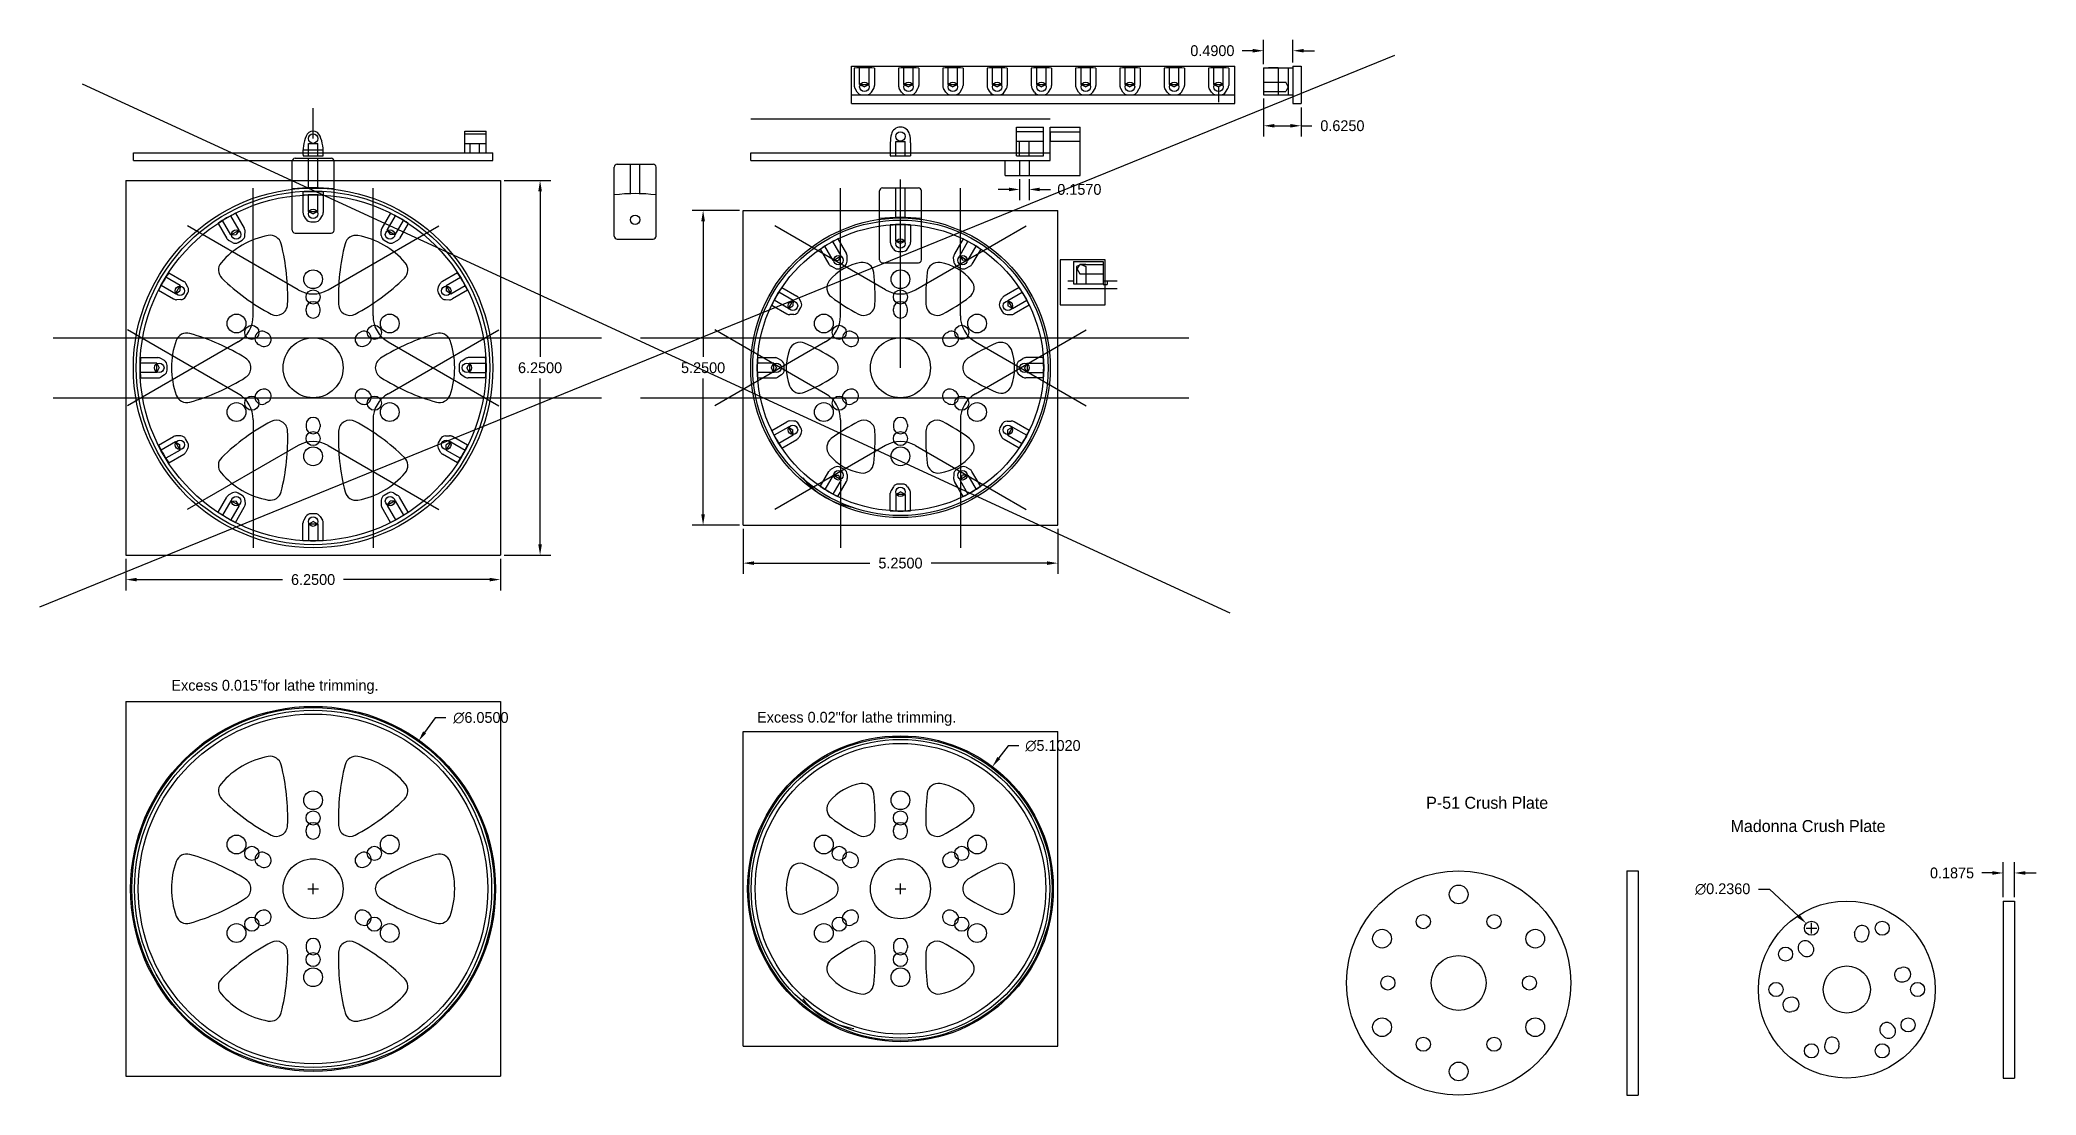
# Model space of a CAD drawing. Extents: x -1.9 to 31.4, y -10 to 7.6.
import ezdxf

# ---------------------------------------------------------------- set-up
doc = ezdxf.new("R2010")
doc.units = 0
doc.layers.get('0').update_dxf_attribs({"linetype": 'CONTINUOUS'})
doc.layers.get('DEFPOINTS').update_dxf_attribs({"linetype": 'CONTINUOUS'})
doc.layers.add('LAYER_1', color=160, linetype='CONTINUOUS')
doc.dimstyles.get("Standard").update_dxf_attribs({"dimtxt": 0.18, "dimasz": 0.18, "dimexe": 0.18, "dimexo": 0.0625, "dimgap": 0.09, "dimtad": 0, "dimtih": 1, "dimtoh": 1, "dimdec": 4, "dimzin": 0, "dimtxsty": 'STANDARD', "dimcen": 0.09, "dimazin": 3, "dimtfac": 1, "dimtdec": 4, "dimtofl": 0, "dimtmove": 0, "dimatfit": 3, "dimtolj": 1, "dimtzin": 0})

# ---------------------------------------------------------------- blocks, each defined once
blk = doc.blocks.new('A$C1B3843B4')
at = {"color": 200, "linetype": 'CONTINUOUS'}
for p, q in [((2.09919, 3.232717), (2.09919, 5.365108)), ((4.09919, 3.232717), (4.09919, 5.365108)), ((1.84919, 2.799705), (0, 1.732074)), ((4.34919, 2.799705), (6.198421, 1.732051)), ((2.84919, 1.067654), (1, 0.000024)), ((3.34919, 1.067654), (5.198421, 0))]:
    blk.add_line(p, q, dxfattribs=at)
for centre, start, end in [((1.59919, 3.232717), 300, 0), ((4.59919, 3.232717), 180, 240), ((3.09919, 0.634641), 60, 120)]:
    blk.add_arc(centre, 0.5, start, end, dxfattribs=at)
at = {"layer": 'LAYER_1', "color": 7}
blk.add_circle((3.09919, 2.366692), 0.500056, dxfattribs=at)
blk = doc.blocks.new('*D8')
at = {"color": 0, "linetype": 'BYBLOCK'}
for p, q in [((12.978205, 12.320462), (13.758701, 12.320462)), ((13.578701, 12.140462), (13.578701, 9.375462)), ((13.578701, 6.250462), (13.578701, 9.015462)), ((12.978205, 6.070462), (13.758701, 6.070462))]:
    blk.add_line(p, q, dxfattribs=at)
for points in [[(13.548701, 12.140462), (13.608701, 12.140462), (13.578701, 12.320462)], [(13.548701, 6.250462), (13.608701, 6.250462), (13.578701, 6.070462)]]:
    blk.add_solid(points, dxfattribs=at)
at = {"layer": 'DEFPOINTS', "color": 0, "linetype": 'BYBLOCK'}
for p in [(12.915705, 12.320462), (12.915705, 6.070462), (13.578701, 6.070462)]:
    blk.add_point(p, dxfattribs=at)
at = {"color": 0, "linetype": 'BYBLOCK', "insert": (13.578701, 9.195462), "char_height": 0.18, "attachment_point": 5}
blk.add_mtext('\\A1;6.2500', dxfattribs=at)
blk = doc.blocks.new('*D9')
at = {"color": 0, "linetype": 'BYBLOCK'}
for p, q in [((6.665705, 6.007962), (6.665705, 5.481975)), ((12.915705, 6.007962), (12.915705, 5.481975)), ((6.845705, 5.661975), (9.280705, 5.661975)), ((12.735705, 5.661975), (10.300705, 5.661975))]:
    blk.add_line(p, q, dxfattribs=at)
for points in [[(6.845705, 5.691975), (6.845705, 5.631975), (6.665705, 5.661975)], [(12.735705, 5.691975), (12.735705, 5.631975), (12.915705, 5.661975)]]:
    blk.add_solid(points, dxfattribs=at)
at = {"layer": 'DEFPOINTS', "color": 0, "linetype": 'BYBLOCK'}
for p in [(6.665705, 6.070462), (12.915705, 6.070462), (6.665705, 5.661975)]:
    blk.add_point(p, dxfattribs=at)
at = {"color": 0, "linetype": 'BYBLOCK', "insert": (9.790705, 5.661975), "char_height": 0.18, "attachment_point": 5}
blk.add_mtext('\\A1;6.2500', dxfattribs=at)
blk = doc.blocks.new('*D10')
at = {"color": 0, "linetype": 'BYBLOCK'}
for p, q in [((16.906143, 11.820462), (16.119677, 11.820462)), ((16.299677, 11.640462), (16.299677, 9.375462)), ((16.299677, 6.750462), (16.299677, 9.015462)), ((16.906143, 6.570462), (16.119677, 6.570462))]:
    blk.add_line(p, q, dxfattribs=at)
for points in [[(16.269677, 11.640462), (16.329677, 11.640462), (16.299677, 11.820462)], [(16.269677, 6.750462), (16.329677, 6.750462), (16.299677, 6.570462)]]:
    blk.add_solid(points, dxfattribs=at)
at = {"layer": 'DEFPOINTS', "color": 0, "linetype": 'BYBLOCK'}
for p in [(16.968643, 11.820462), (16.299677, 6.570462), (16.968643, 6.570462)]:
    blk.add_point(p, dxfattribs=at)
at = {"color": 0, "linetype": 'BYBLOCK', "insert": (16.299677, 9.195462), "char_height": 0.18, "attachment_point": 5}
blk.add_mtext('\\A1;5.2500', dxfattribs=at)
blk = doc.blocks.new('*D11')
at = {"color": 0, "linetype": 'BYBLOCK'}
for p, q in [((16.968643, 6.507962), (16.968643, 5.756718)), ((22.218643, 6.507962), (22.218643, 5.756718)), ((17.148643, 5.936718), (19.083643, 5.936718)), ((22.038643, 5.936718), (20.103643, 5.936718))]:
    blk.add_line(p, q, dxfattribs=at)
for points in [[(17.148643, 5.966718), (17.148643, 5.906718), (16.968643, 5.936718)], [(22.038643, 5.966718), (22.038643, 5.906718), (22.218643, 5.936718)]]:
    blk.add_solid(points, dxfattribs=at)
at = {"layer": 'DEFPOINTS', "color": 0, "linetype": 'BYBLOCK'}
for p in [(16.968643, 6.570462), (22.218643, 6.570462), (22.218643, 5.936718)]:
    blk.add_point(p, dxfattribs=at)
at = {"color": 0, "linetype": 'BYBLOCK', "insert": (19.593643, 5.936718), "char_height": 0.18, "attachment_point": 5}
blk.add_mtext('\\A1;5.2500', dxfattribs=at)
blk = doc.blocks.new('A$C693200E8')
at = {"color": 30, "linetype": 'CONTINUOUS'}
for p, q in [((0, 0.443979), (0, 0.154246)), ((0.338922, 0.443991), (0.338922, 0.153985)), ((0.050893, 0.044811), (0.013897, 0.105057)), ((0.130996, 0), (0.208086, 0)), ((0.288189, 0.044811), (0.325024, 0.104796))]:
    blk.add_line(p, q, dxfattribs=at)
at = {"color": 3, "linetype": 'CONTINUOUS'}
for p, q in [((0.090974, 0.172118), (0.090965, 0.448708)), ((0.247974, 0.172123), (0.247965, 0.448713)), ((0.090974, 0.172118), (0.247974, 0.172123)), ((0.090974, 0.172118), (0.169476, 0.131462)), ((0.247974, 0.172123), (0.169476, 0.131462))]:
    blk.add_line(p, q, dxfattribs=at)
at = {"linetype": 'CONTINUOUS'}
blk.add_circle((0.169476, 0.131462), 0.0785, dxfattribs=at)
at = {"color": 30, "linetype": 'CONTINUOUS'}
for centre, radius, start, end in [((0.169541, -1.94), 2.39, 85.93601, 94.067847), ((0.094, 0.154246), 0.094, 180, 211.553206), ((0.130996, 0.094), 0.094, 211.553206, 270), ((0.208086, 0.094), 0.094, 270, 328.446794), ((0.244922, 0.153985), 0.094, 328.446794, 0)]:
    blk.add_arc(centre, radius, start, end, dxfattribs=at)
blk = doc.blocks.new('*D13')
at = {"color": 0, "linetype": 'BYBLOCK'}
for p, q in [((25.65442, 14.262774), (25.65442, 14.664057)), ((26.14442, 14.289686), (26.14442, 14.664057)), ((25.47442, 14.484057), (25.29442, 14.484057)), ((26.32442, 14.484057), (26.50442, 14.484057))]:
    blk.add_line(p, q, dxfattribs=at)
for points in [[(25.47442, 14.514057), (25.47442, 14.454057), (25.65442, 14.484057)], [(26.32442, 14.514057), (26.32442, 14.454057), (26.14442, 14.484057)]]:
    blk.add_solid(points, dxfattribs=at)
at = {"layer": 'DEFPOINTS', "color": 0, "linetype": 'BYBLOCK'}
for p in [(25.65442, 14.484057), (25.65442, 14.200274), (26.14442, 14.227186)]:
    blk.add_point(p, dxfattribs=at)
at = {"color": 0, "linetype": 'BYBLOCK', "insert": (24.79942, 14.484057), "char_height": 0.18, "attachment_point": 5}
blk.add_mtext('\\A1;0.4900', dxfattribs=at)
blk = doc.blocks.new('*D14')
at = {"color": 0, "linetype": 'BYBLOCK'}
for p, q in [((25.65442, 13.687774), (25.65442, 13.052446)), ((26.27942, 13.539686), (26.27942, 13.052446)), ((25.83442, 13.232446), (26.09942, 13.232446)), ((26.27942, 13.232446), (26.45942, 13.232446))]:
    blk.add_line(p, q, dxfattribs=at)
for points in [[(25.83442, 13.262446), (25.83442, 13.202446), (25.65442, 13.232446)], [(26.09942, 13.262446), (26.09942, 13.202446), (26.27942, 13.232446)]]:
    blk.add_solid(points, dxfattribs=at)
at = {"layer": 'DEFPOINTS', "color": 0, "linetype": 'BYBLOCK'}
for p in [(25.65442, 13.750274), (26.27942, 13.602186), (26.27942, 13.232446)]:
    blk.add_point(p, dxfattribs=at)
at = {"color": 0, "linetype": 'BYBLOCK', "insert": (26.96942, 13.232446), "char_height": 0.18, "attachment_point": 5}
blk.add_mtext('\\A1;0.6250', dxfattribs=at)
blk = doc.blocks.new('*D15')
at = {"color": 0, "linetype": 'BYBLOCK'}
for p, q in [((21.582432, 12.34188), (21.582432, 11.989965)), ((21.739432, 12.34188), (21.739432, 11.989965)), ((21.402432, 12.169965), (21.222432, 12.169965)), ((21.919432, 12.169965), (22.099432, 12.169965))]:
    blk.add_line(p, q, dxfattribs=at)
for points in [[(21.402432, 12.199965), (21.402432, 12.139965), (21.582432, 12.169965)], [(21.919432, 12.199965), (21.919432, 12.139965), (21.739432, 12.169965)]]:
    blk.add_solid(points, dxfattribs=at)
at = {"layer": 'DEFPOINTS', "color": 0, "linetype": 'BYBLOCK'}
for p in [(21.582432, 12.40438), (21.739432, 12.40438), (21.739432, 12.169965)]:
    blk.add_point(p, dxfattribs=at)
at = {"color": 0, "linetype": 'BYBLOCK', "insert": (22.579432, 12.169965), "char_height": 0.18, "attachment_point": 5}
blk.add_mtext('\\A1;0.1570', dxfattribs=at)
blk = doc.blocks.new('A$C77A666E6')
at = {"color": 30, "linetype": 'CONTINUOUS'}
for p, q in [((0.000583, 0.05), (0.000583, 1.2)), ((0.050583, 1.25), (0.650583, 1.25)), ((0.700583, 0.05), (0.700583, 1.2)), ((0.050583, 0), (0.650583, 0))]:
    blk.add_line(p, q, dxfattribs=at)
at = {"linetype": 'CONTINUOUS'}
for p, q in [((0.272083, 1.25), (0.429083, 1.25)), ((0.272083, 0.75), (0.272083, 1.25)), ((0.429083, 0.75), (0.429083, 1.25))]:
    blk.add_line(p, q, dxfattribs=at)
blk.add_circle((0.350598, 0.321462), 0.0785, dxfattribs=at)
at = {"color": 30, "linetype": 'CONTINUOUS'}
for centre, start, end in [((0.050583, 1.2), 90, 180), ((0.650583, 1.2), 0, 90), ((0.050583, 0.05), 180, 270), ((0.650583, 0.05), 270, 0)]:
    blk.add_arc(centre, 0.05, start, end, dxfattribs=at)
at = {"layer": 'LAYER_1', "color": 30}
blk.add_arc((0.350583, -2.247345), 3.005345, 83.30101, 96.69899, dxfattribs=at)
blk = doc.blocks.new('*D25')
at = {"color": 0, "linetype": 'BYBLOCK'}
for p, q in [((30.295341, -4.867691), (30.475341, -4.867691)), ((30.475341, -4.867691), (30.958633, -5.317073)), ((31.086868, -5.519996), (31.266868, -5.519996)), ((31.176868, -5.609996), (31.176868, -5.429996))]:
    blk.add_line(p, q, dxfattribs=at)
blk.add_solid([(30.979061, -5.295103), (30.938204, -5.339043), (31.090452, -5.439644)], dxfattribs=at)
at = {"layer": 'DEFPOINTS', "color": 0, "linetype": 'BYBLOCK'}
for p in [(31.090452, -5.439644), (31.263283, -5.600348)]:
    blk.add_point(p, dxfattribs=at)
at = {"color": 0, "linetype": 'BYBLOCK', "insert": (29.695341, -4.867691), "char_height": 0.18, "attachment_point": 5}
blk.add_mtext('\\A1;∅0.2360', dxfattribs=at)
blk = doc.blocks.new('*D26')
at = {"color": 0, "linetype": 'BYBLOCK'}
for p, q in [((30.703069, -6.27936), (30.523069, -6.27936)), ((30.883069, -6.684357), (30.883069, -6.09936)), ((31.070569, -6.684357), (31.070569, -6.09936)), ((31.250569, -6.27936), (31.430569, -6.27936))]:
    blk.add_line(p, q, dxfattribs=at)
for points in [[(30.703069, -6.24936), (30.703069, -6.30936), (30.883069, -6.27936)], [(31.250569, -6.24936), (31.250569, -6.30936), (31.070569, -6.27936)]]:
    blk.add_solid(points, dxfattribs=at)
at = {"layer": 'DEFPOINTS', "color": 0, "linetype": 'BYBLOCK'}
for p in [(30.883069, -6.27936), (30.883069, -6.746857), (31.070569, -6.746857)]:
    blk.add_point(p, dxfattribs=at)
at = {"color": 0, "linetype": 'BYBLOCK', "insert": (30.028069, -6.27936), "char_height": 0.18, "attachment_point": 5}
blk.add_mtext('\\A1;0.1875', dxfattribs=at)
blk = doc.blocks.new('*D28')
at = {"color": 0, "linetype": 'BYBLOCK'}
for p, q in [((14.272259, -4.158587), (14.119976, -4.360876)), ((14.452259, -4.158587), (14.272259, -4.158587)), ((12.387464, -6.542737), (12.567464, -6.542737)), ((12.477464, -6.632737), (12.477464, -6.452737))]:
    blk.add_line(p, q, dxfattribs=at)
blk.add_solid([(14.096008, -4.342833), (14.143943, -4.378919), (14.011718, -4.504682)], dxfattribs=at)
at = {"layer": 'DEFPOINTS', "color": 0, "linetype": 'BYBLOCK'}
for p in [(14.011718, -4.504682), (10.943211, -8.580791)]:
    blk.add_point(p, dxfattribs=at)
at = {"color": 0, "linetype": 'BYBLOCK', "insert": (15.022259, -4.158587), "char_height": 0.18, "attachment_point": 5}
blk.add_mtext('\\A1;∅5.1020', dxfattribs=at)
blk = doc.blocks.new('*D29')
at = {"color": 0, "linetype": 'BYBLOCK'}
for p, q in [((4.709826, -3.691279), (4.535689, -3.935414)), ((4.889826, -3.691279), (4.709826, -3.691279)), ((2.584553, -6.544666), (2.764553, -6.544666)), ((2.674553, -6.634666), (2.674553, -6.454666))]:
    blk.add_line(p, q, dxfattribs=at)
blk.add_solid([(4.511266, -3.917993), (4.560113, -3.952835), (4.431164, -4.081955)], dxfattribs=at)
at = {"layer": 'DEFPOINTS', "color": 0, "linetype": 'BYBLOCK'}
for p in [(4.431164, -4.081955), (0.917943, -9.007377)]:
    blk.add_point(p, dxfattribs=at)
at = {"color": 0, "linetype": 'BYBLOCK', "insert": (5.474826, -3.691279), "char_height": 0.18, "attachment_point": 5}
blk.add_mtext('\\A1;∅6.0500', dxfattribs=at)

msp = doc.modelspace()

# ---------------------------------------------------------------- linework, layer by layer
at = {"linetype": 'CONTINUOUS'}
for p, q in [((-1.884814, -1.842319), (20.727175, 7.362465)), ((11.658195, 7.179551), (18.058195, 7.179551)), ((11.658195, 6.554551), (11.658195, 7.179551)), ((18.058195, 6.554551), (18.058195, 7.179551)), ((18.538241, 7.152639), (19.028241, 7.152639)), ((18.538241, 7.152639), (18.538241, 6.702639)), ((18.778741, 7.152639), (18.621741, 7.152639)), ((18.778741, 7.152639), (18.778741, 6.702639)), ((18.947741, 7.152639), (18.947741, 6.702639)), ((19.028241, 7.179551), (19.163241, 7.179551)), ((19.028241, 7.179551), (19.028241, 6.554551)), ((19.163241, 7.179551), (19.163241, 6.554551)), ((-1.181187, 6.883049), (17.976636, -1.938202)), ((11.658195, 6.702548), (18.058195, 6.702548)), ((17.78602, 6.834101), (17.78602, 6.579603)), ((18.538241, 6.912601), (18.908485, 6.912601)), ((18.538241, 6.755601), (18.908485, 6.755601)), ((18.538241, 6.702639), (19.028241, 6.702639)), ((18.778741, 6.912601), (18.778741, 6.755601)), ((18.947741, 6.834101), (18.908485, 6.912601)), ((18.947741, 6.834101), (18.908485, 6.755601)), ((2.674432, 5.969745), (2.674432, 6.480549)), ((11.658195, 6.554551), (18.058195, 6.554551)), ((19.028241, 6.554551), (19.163241, 6.554551)), ((5.204187, 6.094743), (5.560187, 6.094743)), ((5.204187, 5.731745), (5.204187, 6.094743)), ((5.204187, 6.048245), (5.560187, 6.048245)), ((5.560187, 5.731745), (5.560187, 6.094743)), ((9.977464, 6.297812), (14.977464, 6.297812)), ((14.412753, 6.162745), (14.862753, 6.162745)), ((14.412753, 5.681745), (14.412753, 6.162745)), ((14.412753, 6.086746), (14.862753, 6.086746)), ((14.862753, 5.681745), (14.862753, 6.162745)), ((14.977464, 6.085245), (15.477464, 6.085245)), ((14.977464, 6.085245), (14.977464, 5.928245)), ((-0.325791, 5.731745), (5.674898, 5.731745)), ((-0.325791, 5.606745), (-0.325791, 5.731745)), ((2.504987, 5.731745), (2.843905, 5.731745)), ((2.506489, 5.781745), (2.842403, 5.781745)), ((2.506717, 5.681745), (2.842175, 5.681745)), ((2.595946, 5.681745), (2.595946, 5.887544)), ((2.595946, 5.887544), (2.752946, 5.887544)), ((2.752946, 5.681745), (2.752946, 5.887544)), ((5.204187, 5.891245), (5.560187, 5.891245)), ((5.293687, 5.891245), (5.450687, 5.891245)), ((5.293687, 5.735446), (5.293687, 5.891245)), ((5.450687, 5.735446), (5.450687, 5.891245)), ((5.674898, 5.606745), (5.674898, 5.731745)), ((9.977464, 5.731745), (14.977464, 5.731745)), ((9.977464, 5.606745), (9.977464, 5.731745)), ((12.307895, 5.902843), (12.307895, 5.681745)), ((12.307923, 5.681745), (12.646845, 5.681745)), ((12.398884, 5.924544), (12.555884, 5.924544)), ((12.398884, 5.681745), (12.398884, 5.924544)), ((12.555884, 5.681745), (12.555884, 5.924544)), ((12.646845, 5.902843), (12.646845, 5.681745)), ((14.412753, 5.929746), (14.862753, 5.929746)), ((14.412753, 5.681745), (14.862753, 5.681745)), ((14.466253, 5.681745), (14.466253, 5.929746)), ((14.466253, 5.929746), (14.623253, 5.929746)), ((14.466253, 5.929746), (14.623253, 5.929746)), ((14.623253, 5.681745), (14.623253, 5.929746)), ((14.977464, 5.928245), (15.477464, 5.928245)), ((-0.325791, 5.606745), (5.674898, 5.606745)), ((2.596053, 5.643243), (2.753053, 5.643243)), ((2.596053, 5.143243), (2.596053, 5.643243)), ((2.753053, 5.143243), (2.753053, 5.643243)), ((9.977464, 5.606745), (14.977464, 5.606745)), ((14.227464, 5.606745), (14.977464, 5.606745)), ((-0.450474, 5.272827), (5.799526, 5.272827)), ((-0.450474, 5.272827), (-0.450474, -0.977173)), ((5.799526, 5.272827), (5.799526, -0.977173)), ((12.477464, 2.147827), (12.477464, 5.286661)), ((9.852464, 4.772827), (15.102464, 4.772827)), ((9.852464, -0.477173), (9.852464, 4.772827)), ((15.102464, -0.477173), (15.102464, 4.772827)), ((15.362767, 3.922304), (15.362767, 3.547304)), ((15.362767, 3.922304), (15.862767, 3.922304)), ((15.491267, 3.872304), (15.412767, 3.835887)), ((15.412767, 3.835887), (15.412767, 3.547304)), ((15.42809, 3.793804), (15.470914, 3.872304)), ((15.42809, 3.793804), (15.470914, 3.715304)), ((15.470914, 3.872304), (15.862767, 3.872304)), ((15.569767, 3.872304), (15.470914, 3.872304)), ((15.470914, 3.715304), (15.862767, 3.715304)), ((15.491267, 3.872304), (15.569767, 3.835887)), ((15.569767, 3.835887), (15.569767, 3.547304)), ((15.862767, 3.922304), (15.862767, 3.534304)), ((15.26848, 3.597304), (15.362767, 3.597304)), ((15.26848, 3.472304), (16.095125, 3.472304)), ((15.362767, 3.547304), (15.862767, 3.547304)), ((15.862767, 3.597304), (16.095125, 3.597304)), ((15.862767, 3.534304), (15.925767, 3.534304)), ((15.925767, 3.597304), (15.925767, 3.534304)), ((2.556526, 3.092827), (2.556526, 3.132327)), ((2.792526, 3.092827), (2.792526, 3.132327)), ((12.359464, 3.092827), (12.359464, 3.132327)), ((12.595464, 3.092827), (12.595464, 3.132327)), ((1.915132, 2.722518), (1.880924, 2.742268)), ((3.43392, 2.722518), (3.468128, 2.742268)), ((11.71807, 2.722518), (11.683862, 2.742268)), ((13.236858, 2.722518), (13.271066, 2.742268)), ((1.797132, 2.518136), (1.762924, 2.537886)), ((3.55192, 2.518136), (3.586128, 2.537886)), ((11.60007, 2.518136), (11.565862, 2.537886)), ((13.354858, 2.518136), (13.389066, 2.537886)), ((1.797132, 1.777518), (1.762924, 1.757768)), ((3.55192, 1.777518), (3.586128, 1.757768)), ((11.60007, 1.777518), (11.565862, 1.757768)), ((13.354858, 1.777518), (13.389066, 1.757768)), ((1.915132, 1.573136), (1.880924, 1.553386)), ((3.43392, 1.573136), (3.468128, 1.553386)), ((11.71807, 1.573136), (11.683862, 1.553386)), ((13.236858, 1.573136), (13.271066, 1.553386)), ((2.556526, 1.202827), (2.556526, 1.163327)), ((2.792526, 1.202827), (2.792526, 1.163327)), ((12.359464, 1.202827), (12.359464, 1.163327)), ((12.595464, 1.202827), (12.595464, 1.163327)), ((9.852464, -0.477173), (15.102464, -0.477173)), ((-0.450474, -0.977173), (5.799526, -0.977173)), ((-0.450474, -3.417737), (5.799526, -3.417737)), ((-0.450474, -3.417737), (-0.450474, -9.667737)), ((5.799526, -3.417737), (5.799526, -9.667737)), ((9.852464, -3.917737), (15.102464, -3.917737)), ((9.852464, -9.167737), (9.852464, -3.917737)), ((15.102464, -9.167737), (15.102464, -3.917737)), ((2.556526, -5.597737), (2.556526, -5.558237)), ((2.792526, -5.597737), (2.792526, -5.558237)), ((12.359464, -5.597737), (12.359464, -5.558237)), ((12.595464, -5.597737), (12.595464, -5.558237)), ((1.915132, -5.968046), (1.880924, -5.948296)), ((3.43392, -5.968046), (3.468128, -5.948296)), ((11.71807, -5.968046), (11.683862, -5.948296)), ((13.236858, -5.968046), (13.271066, -5.948296)), ((1.797132, -6.172428), (1.762924, -6.152678)), ((3.55192, -6.172428), (3.586128, -6.152678)), ((11.60007, -6.172428), (11.565862, -6.152678)), ((13.354858, -6.172428), (13.389066, -6.152678)), ((24.600937, -6.243333), (24.788437, -6.243333)), ((24.600937, -6.243333), (24.600937, -9.983833)), ((24.788437, -6.243333), (24.788437, -9.983833)), ((1.797132, -6.913046), (1.762924, -6.932796)), ((3.55192, -6.913046), (3.586128, -6.932796)), ((11.60007, -6.913046), (11.565862, -6.932796)), ((13.354858, -6.913046), (13.389066, -6.932796)), ((30.883069, -6.746857), (31.070569, -6.746857)), ((30.883069, -6.746857), (30.883069, -9.699857)), ((31.070569, -6.746857), (31.070569, -9.699857)), ((1.915132, -7.117428), (1.880924, -7.137178)), ((3.43392, -7.117428), (3.468128, -7.137178)), ((11.71807, -7.117428), (11.683862, -7.137178)), ((13.236858, -7.117428), (13.271066, -7.137178)), ((28.402381, -7.280009), (28.412602, -7.241854)), ((28.630343, -7.341076), (28.640564, -7.302922)), ((2.556526, -7.487737), (2.556526, -7.527237)), ((2.792526, -7.487737), (2.792526, -7.527237)), ((12.359464, -7.487737), (12.359464, -7.527237)), ((12.595464, -7.487737), (12.595464, -7.527237)), ((27.520143, -7.638624), (27.492211, -7.610695)), ((27.687011, -7.471737), (27.659078, -7.443808)), ((29.154071, -7.864741), (29.192224, -7.854516)), ((29.215165, -8.092696), (29.253319, -8.08247)), ((27.3285, -8.354018), (27.290346, -8.364243)), ((27.389595, -8.581973), (27.351441, -8.592198)), ((28.856655, -8.974977), (28.884587, -9.002906)), ((29.023522, -8.808089), (29.051454, -8.836019)), ((9.852464, -9.167737), (15.102464, -9.167737)), ((27.913322, -9.105637), (27.903101, -9.143792)), ((28.141284, -9.166705), (28.131063, -9.20486)), ((-0.450474, -9.667737), (5.799526, -9.667737)), ((24.600937, -9.983833), (24.788437, -9.983833)), ((30.883069, -9.699857), (31.070569, -9.699857))]:
    msp.add_line(p, q, dxfattribs=at)
at = {"color": 30, "linetype": 'CONTINUOUS'}
for p, q in [((11.70517, 7.146527), (11.70517, 6.856794)), ((12.044092, 7.146538), (12.044092, 6.856533)), ((12.444092, 7.146538), (12.444092, 6.856533)), ((12.783014, 7.14655), (12.783014, 6.856544)), ((13.183014, 7.14655), (13.183014, 6.856544)), ((13.521936, 7.146561), (13.521936, 6.856555)), ((13.921936, 7.146561), (13.921936, 6.856555)), ((14.260857, 7.146573), (14.260857, 6.856567)), ((14.660857, 7.146573), (14.660857, 6.856567)), ((14.999779, 7.146584), (14.999779, 6.856578)), ((15.399779, 7.146584), (15.399779, 6.856578)), ((15.738701, 7.146595), (15.738701, 6.85659)), ((16.138701, 7.146595), (16.138701, 6.85659)), ((16.477622, 7.146607), (16.477622, 6.856601)), ((16.877622, 7.146607), (16.877622, 6.856601)), ((17.216544, 7.146618), (17.216544, 6.856613)), ((17.616544, 7.146618), (17.616544, 6.856613)), ((17.955466, 7.14663), (17.955466, 6.856624)), ((11.756064, 6.747358), (11.719068, 6.807605)), ((11.836166, 6.702548), (11.913257, 6.702548)), ((11.993359, 6.747358), (12.030195, 6.807343)), ((12.494986, 6.74737), (12.45799, 6.807616)), ((12.575088, 6.702559), (12.652178, 6.702559)), ((12.732281, 6.74737), (12.769116, 6.807355)), ((13.233907, 6.747381), (13.196911, 6.807628)), ((13.31401, 6.702571), (13.3911, 6.702571)), ((13.471203, 6.747381), (13.508038, 6.807366)), ((13.972829, 6.747393), (13.935833, 6.807639)), ((14.052932, 6.702582), (14.130022, 6.702582)), ((14.210124, 6.747393), (14.24696, 6.807378)), ((14.711751, 6.747404), (14.674755, 6.80765)), ((14.791853, 6.702593), (14.868944, 6.702593)), ((14.949046, 6.747404), (14.985882, 6.807389)), ((15.450672, 6.747415), (15.413677, 6.807662)), ((15.530775, 6.702605), (15.607865, 6.702605)), ((15.687968, 6.747415), (15.724803, 6.8074)), ((16.189594, 6.747427), (16.152598, 6.807673)), ((16.269697, 6.702616), (16.346787, 6.702616)), ((16.426889, 6.747427), (16.463725, 6.807412)), ((16.928516, 6.747438), (16.89152, 6.807685)), ((17.008618, 6.702628), (17.085709, 6.702628)), ((17.165811, 6.747438), (17.202647, 6.807423)), ((17.667438, 6.74745), (17.630442, 6.807696)), ((17.74754, 6.702639), (17.82463, 6.702639)), ((17.904733, 6.74745), (17.941568, 6.807435)), ((14.977464, 5.606745), (14.977464, 6.162745)), ((14.977464, 6.162745), (15.477464, 6.162745)), ((15.477464, 5.356745), (15.477464, 6.162745)), ((14.227464, 5.356745), (14.227464, 5.606745)), ((14.227464, 5.356745), (15.477464, 5.356745)), ((14.466253, 5.606745), (14.466253, 5.356745)), ((14.623253, 5.606745), (14.623253, 5.356745)), ((2.505093, 5.078351), (2.505093, 4.737489)), ((2.844015, 5.078351), (2.844015, 4.737228)), ((2.555986, 4.628053), (2.51899, 4.6883)), ((2.793282, 4.628053), (2.830117, 4.688038)), ((2.636089, 4.583243), (2.713179, 4.583243))]:
    msp.add_line(p, q, dxfattribs=at)
at = {"color": 3, "linetype": 'CONTINUOUS'}
for p, q in [((11.796145, 6.874666), (11.796136, 7.151256)), ((11.953145, 6.874671), (11.953136, 7.151261)), ((12.535066, 6.874678), (12.535058, 7.151267)), ((12.692066, 6.874683), (12.692058, 7.151272)), ((13.273988, 6.874689), (13.273979, 7.151279)), ((13.430988, 6.874694), (13.430979, 7.151284)), ((14.01291, 6.8747), (14.012901, 7.15129)), ((14.16991, 6.874705), (14.169901, 7.151295)), ((14.751832, 6.874712), (14.751823, 7.151302)), ((14.908832, 6.874717), (14.908823, 7.151306)), ((15.490753, 6.874723), (15.490744, 7.151313)), ((15.647753, 6.874728), (15.647744, 7.151318)), ((16.229675, 6.874735), (16.229666, 7.151324)), ((16.386675, 6.87474), (16.386666, 7.151329)), ((16.968597, 6.874746), (16.968588, 7.151336)), ((17.125597, 6.874751), (17.125588, 7.151341)), ((17.707518, 6.874757), (17.70751, 7.151347)), ((17.864518, 6.874762), (17.86451, 7.151352)), ((11.796145, 6.874666), (11.953145, 6.874671)), ((11.796145, 6.874666), (11.874646, 6.83401)), ((11.953145, 6.874671), (11.874646, 6.83401)), ((12.535066, 6.874678), (12.692066, 6.874683)), ((12.535066, 6.874678), (12.613568, 6.834021)), ((12.692066, 6.874683), (12.613568, 6.834021)), ((13.273988, 6.874689), (13.430988, 6.874694)), ((13.273988, 6.874689), (13.352489, 6.834033)), ((13.430988, 6.874694), (13.352489, 6.834033)), ((14.01291, 6.8747), (14.16991, 6.874705)), ((14.01291, 6.8747), (14.091411, 6.834044)), ((14.16991, 6.874705), (14.091411, 6.834044)), ((14.751832, 6.874712), (14.908832, 6.874717)), ((14.751832, 6.874712), (14.830333, 6.834056)), ((14.908832, 6.874717), (14.830333, 6.834056)), ((15.490753, 6.874723), (15.647753, 6.874728)), ((15.490753, 6.874723), (15.569255, 6.834067)), ((15.647753, 6.874728), (15.569255, 6.834067)), ((16.229675, 6.874735), (16.386675, 6.87474)), ((16.229675, 6.874735), (16.308176, 6.834078)), ((16.386675, 6.87474), (16.308176, 6.834078)), ((16.968597, 6.874746), (17.125597, 6.874751)), ((16.968597, 6.874746), (17.047098, 6.83409)), ((17.125597, 6.874751), (17.047098, 6.83409)), ((17.707518, 6.874757), (17.864518, 6.874762)), ((17.707518, 6.874757), (17.78602, 6.834101)), ((17.864518, 6.874762), (17.78602, 6.834101)), ((2.596067, 4.755361), (2.596058, 5.031951)), ((2.753067, 4.755366), (2.753058, 5.031956)), ((2.596067, 4.755361), (2.753067, 4.755366)), ((2.596067, 4.755361), (2.674568, 4.714705)), ((2.753067, 4.755366), (2.674568, 4.714705)), ((-1.66425, 2.647827), (7.489775, 2.647827)), ((8.138688, 2.647827), (17.292713, 2.647827)), ((-1.66425, 1.647827), (7.489775, 1.647827)), ((8.138688, 1.647827), (17.292713, 1.647827))]:
    msp.add_line(p, q, dxfattribs=at)
at = {"linetype": 'CONTINUOUS'}
msp.add_lwpolyline([(15.142953, 3.19957), (15.892953, 3.19957), (15.892953, 3.94957), (15.142953, 3.94957)], close=True, dxfattribs=at)
for centre, radius in [((11.874646, 6.83401), 0.0785), ((12.613568, 6.834021), 0.0785), ((13.352489, 6.834033), 0.0785), ((14.091411, 6.834044), 0.0785), ((14.830333, 6.834056), 0.0785), ((15.569255, 6.834067), 0.0785), ((16.308176, 6.834078), 0.0785), ((17.047098, 6.83409), 0.0785), ((17.78602, 6.834101), 0.0785), ((2.674432, 5.969745), 0.0785), ((12.47737, 6.006745), 0.0785), ((2.674568, 4.714705), 0.0785), ((2.674568, 4.714705), 0.0785), ((12.477464, 2.147827), 2.5), ((12.477464, 2.147827), 2.465), ((12.477464, 2.147827), 2.39), ((2.674526, 3.624327), 0.1565), ((12.477464, 3.624327), 0.1565), ((2.674456, 3.328827), 0.118), ((12.477394, 3.328827), 0.118), ((1.39584, 2.886077), 0.1565), ((3.953213, 2.886077), 0.1565), ((11.198778, 2.886077), 0.1565), ((13.756151, 2.886077), 0.1565), ((1.65175, 2.738327), 0.118), ((3.697302, 2.738327), 0.118), ((11.454688, 2.738327), 0.118), ((13.50024, 2.738327), 0.118), ((1.651785, 1.557266), 0.118), ((3.697337, 1.557388), 0.118), ((11.454723, 1.557266), 0.118), ((13.500275, 1.557388), 0.118), ((1.39584, 1.409577), 0.1565), ((3.953213, 1.409577), 0.1565), ((11.198778, 1.409577), 0.1565), ((13.756151, 1.409577), 0.1565), ((2.674526, 0.966827), 0.118), ((12.477464, 0.966827), 0.118), ((2.674526, 0.671327), 0.1565), ((12.477464, 0.671327), 0.1565), ((2.674553, -6.544666), 3.045), ((12.477464, -6.542737), 2.551), ((2.674526, -5.066237), 0.1565), ((12.477464, -5.066237), 0.1565), ((2.674456, -5.361737), 0.118), ((12.477394, -5.361737), 0.118), ((1.39584, -5.804487), 0.1565), ((3.953213, -5.804487), 0.1565), ((11.198778, -5.804487), 0.1565), ((13.756151, -5.804487), 0.1565), ((1.65175, -5.952237), 0.118), ((3.697302, -5.952237), 0.118), ((11.454688, -5.952237), 0.118), ((13.50024, -5.952237), 0.118), ((21.793434, -8.113583), 1.87025), ((21.793434, -6.637083), 0.1565), ((21.202934, -7.090807), 0.118), ((22.383873, -7.090772), 0.118), ((28.271833, -8.223357), 1.4765), ((1.39584, -7.280987), 0.1565), ((1.651785, -7.133298), 0.118), ((3.697337, -7.133176), 0.118), ((3.953213, -7.280987), 0.1565), ((11.198778, -7.280987), 0.1565), ((11.454723, -7.133298), 0.118), ((13.500275, -7.133176), 0.118), ((13.756151, -7.280987), 0.1565), ((20.514747, -7.375333), 0.1565), ((23.07212, -7.375333), 0.1565), ((27.681272, -7.200616), 0.118), ((28.862333, -7.200581), 0.118), ((2.674526, -7.723737), 0.118), ((12.477464, -7.723737), 0.118), ((21.793434, -8.113583), 0.4575), ((27.249021, -7.632918), 0.118), ((2.674526, -8.019237), 0.1565), ((12.477464, -8.019237), 0.1565), ((20.612434, -8.113653), 0.118), ((22.974434, -8.113583), 0.118), ((28.271833, -8.223357), 0.3935), ((27.090833, -8.223357), 0.118), ((29.452833, -8.223287), 0.118), ((20.514747, -8.851833), 0.1565), ((23.07212, -8.851833), 0.1565), ((29.294609, -8.813857), 0.118), ((21.202934, -9.136359), 0.118), ((22.383995, -9.136324), 0.118), ((27.681393, -9.246168), 0.118), ((28.862333, -9.246133), 0.118), ((21.793434, -9.590083), 0.1565)]:
    msp.add_circle(centre, radius, dxfattribs=at)
at = {"color": 204, "linetype": 'CONTINUOUS'}
for radius in [3.025, 2.98, 2.917]:
    msp.add_circle((2.674553, -6.544666), radius, dxfattribs=at)
at = {"color": 202, "linetype": 'CONTINUOUS'}
for radius in [2.531, 2.491, 2.425]:
    msp.add_circle((12.477464, -6.542737), radius, dxfattribs=at)
at = {"color": 30, "linetype": 'CONTINUOUS'}
for centre, radius, start, end in [((11.874712, 4.762548), 2.39, 85.93601, 94.067847), ((12.613633, 4.762559), 2.39, 85.93601, 94.067847), ((13.352555, 4.762571), 2.39, 85.93601, 94.067847), ((14.091477, 4.762582), 2.39, 85.93601, 94.067847), ((14.830398, 4.762594), 2.39, 85.93601, 94.067847), ((15.56932, 4.762605), 2.39, 85.93601, 94.067847), ((16.308242, 4.762616), 2.39, 85.93601, 94.067847), ((17.047164, 4.762628), 2.39, 85.93601, 94.067847), ((17.786085, 4.762639), 2.39, 85.93601, 94.067847), ((11.79917, 6.856794), 0.094, 180, 211.553206), ((11.836166, 6.796548), 0.094, 211.553206, 270), ((11.913257, 6.796548), 0.094, 270, 328.446794), ((11.950092, 6.856533), 0.094, 328.446794, 0), ((12.538092, 6.856805), 0.094, 180, 211.553206), ((12.575088, 6.796559), 0.094, 211.553206, 270), ((12.652178, 6.796559), 0.094, 270, 328.446794), ((12.689014, 6.856544), 0.094, 328.446794, 0), ((13.277014, 6.856817), 0.094, 180, 211.553206), ((13.31401, 6.796571), 0.094, 211.553206, 270), ((13.3911, 6.796571), 0.094, 270, 328.446794), ((13.427936, 6.856555), 0.094, 328.446794, 0), ((14.015936, 6.856828), 0.094, 180, 211.553206), ((14.052932, 6.796582), 0.094, 211.553206, 270), ((14.130022, 6.796582), 0.094, 270, 328.446794), ((14.166857, 6.856567), 0.094, 328.446794, 0), ((14.754857, 6.85684), 0.094, 180, 211.553206), ((14.791853, 6.796593), 0.094, 211.553206, 270), ((14.868944, 6.796593), 0.094, 270, 328.446794), ((14.905779, 6.856578), 0.094, 328.446794, 0), ((15.493779, 6.856851), 0.094, 180, 211.553206), ((15.530775, 6.796605), 0.094, 211.553206, 270), ((15.607865, 6.796605), 0.094, 270, 328.446794), ((15.644701, 6.85659), 0.094, 328.446794, 0), ((16.232701, 6.856862), 0.094, 180, 211.553206), ((16.269697, 6.796616), 0.094, 211.553206, 270), ((16.346787, 6.796616), 0.094, 270, 328.446794), ((16.383622, 6.856601), 0.094, 328.446794, 0), ((16.971622, 6.856874), 0.094, 180, 211.553206), ((17.008618, 6.796628), 0.094, 211.553206, 270), ((17.085709, 6.796628), 0.094, 270, 328.446794), ((17.122544, 6.856613), 0.094, 328.446794, 0), ((17.710544, 6.856885), 0.094, 180, 211.553206), ((17.74754, 6.796639), 0.094, 211.553206, 270), ((17.82463, 6.796639), 0.094, 270, 328.446794), ((17.861466, 6.856624), 0.094, 328.446794, 0), ((2.674634, 2.643243), 2.39, 85.93601, 94.067847), ((2.599093, 4.737489), 0.094, 180, 211.553206), ((2.750015, 4.737228), 0.094, 328.446794, 0), ((2.636089, 4.677243), 0.094, 211.553206, 270), ((2.713179, 4.677243), 0.094, 270, 328.446794)]:
    msp.add_arc(centre, radius, start, end, dxfattribs=at)
at = {"linetype": 'CONTINUOUS'}
for centre, radius, start, end in [((3.279509, 5.733506), 0.774524, 158.914238, 183.831852), ((2.674432, 5.969745), 0.125, 20.568751, 160.168451), ((2.069383, 5.733506), 0.774524, 356.168148, 21.205481), ((12.886158, 5.900877), 0.578266, 165.664261, 179.805188), ((12.47737, 6.006745), 0.156, 13.838258, 166.161742), ((12.068582, 5.900877), 0.578266, 0.194812, 14.335739), ((2.172603, 3.018271), 1.358727, 100.488955, 139.562369), ((1.959477, 4.169435), 0.188, 14.198236, 100.488955), ((3.389486, 4.169082), 0.188, 79.562369, 165.807894), ((3.177391, 3.017727), 1.358727, 40.488955, 79.562369), ((-1.343344, 3.333801), 3.594892, 357.917035, 14.198236), ((6.692397, 3.333801), 3.594892, 165.807894, 182.082965), ((1.281549, 3.777628), 0.188, 139.562369, 225.807894), ((4.067765, 3.777882), 0.188, 314.198236, 40.488955), ((11.954418, 3.054856), 0.858727, 99.396257, 140.688822), ((11.844914, 3.716583), 0.188, 6.451107, 99.396257), ((8.459594, 3.333801), 3.594892, 357.917035, 6.451107), ((16.495335, 3.333801), 3.594892, 173.555336, 182.082965), ((13.109972, 3.716203), 0.188, 80.688822, 173.555336), ((13.001451, 3.054313), 0.858727, 39.396257, 80.688822), ((3.656378, 6.220392), 3.594892, 225.807894, 242.082965), ((1.692675, 6.220392), 3.594892, 297.917035, 314.198236), ((11.435465, 3.479783), 0.188, 140.688822, 233.555336), ((13.519772, 3.48001), 0.188, 306.451107, 39.396257), ((2.061297, 3.209972), 0.188, 242.082965, 357.917035), ((2.674526, 3.132327), 0.118, 0, 180), ((2.674526, 3.092827), 0.118, 180, 0), ((3.287756, 3.209972), 0.188, 182.082965, 297.917035), ((13.459316, 6.220392), 3.594892, 233.555336, 242.082965), ((11.864235, 3.209972), 0.188, 242.082965, 357.917035), ((12.477464, 3.132327), 0.118, 0, 180), ((12.477464, 3.092827), 0.118, 180, 0), ((13.090694, 3.209972), 0.188, 182.082965, 297.917035), ((11.495612, 6.220392), 3.594892, 297.917035, 306.451107), ((0.566238, 2.53938), 0.188, 74.198236, 160.488955), ((-0.361492, -0.738764), 3.594892, 57.917035, 74.198236), ((1.821924, 2.640077), 0.118, 60, 240), ((1.856132, 2.620327), 0.118, 240, 60), ((3.49292, 2.620327), 0.118, 120, 300), ((3.527128, 2.640077), 0.118, 300, 120), ((5.710545, -0.738764), 3.594892, 105.807894, 122.082965), ((4.782464, 2.539281), 0.188, 19.562369, 105.807894), ((11.624862, 2.640077), 0.118, 60, 240), ((11.65907, 2.620327), 0.118, 240, 60), ((13.295858, 2.620327), 0.118, 120, 300), ((13.330066, 2.640077), 0.118, 300, 120), ((1.669738, 2.148371), 1.358727, 160.488955, 199.562369), ((3.679314, 2.147283), 1.358727, 340.488955, 19.562369), ((11.430431, 2.14837), 0.858727, 159.396257, 200.688822), ((10.802606, 2.3844), 0.188, 66.451107, 159.396257), ((9.441446, -0.738764), 3.594892, 57.917035, 66.451107), ((15.513483, -0.738764), 3.594892, 113.555336, 122.082965), ((14.151971, 2.384247), 0.188, 20.688822, 113.555336), ((13.524497, 2.147285), 0.858727, 339.396257, 20.688822), ((1.448067, 2.147827), 0.188, 302.082965, 57.917035), ((3.900986, 2.147827), 0.188, 122.082965, 237.917035), ((11.251005, 2.147827), 0.188, 302.082965, 57.917035), ((13.703924, 2.147827), 0.188, 122.082965, 237.917035), ((0.566589, 1.756373), 0.188, 199.562369, 285.807894), ((-0.361492, 5.034418), 3.594892, 285.807894, 302.082965), ((1.821924, 1.655577), 0.118, 120, 300), ((1.856132, 1.675327), 0.118, 300, 120), ((3.49292, 1.675327), 0.118, 60, 240), ((3.527128, 1.655577), 0.118, 240, 60), ((5.710545, 5.034418), 3.594892, 237.917035, 254.198236), ((4.782815, 1.756274), 0.188, 254.198236, 340.488955), ((10.802957, 1.911407), 0.188, 200.688822, 293.555336), ((9.441446, 5.034418), 3.594892, 293.555336, 302.082965), ((11.624862, 1.655577), 0.118, 120, 300), ((11.65907, 1.675327), 0.118, 300, 120), ((13.295858, 1.675327), 0.118, 60, 240), ((13.330066, 1.655577), 0.118, 240, 60), ((15.513483, 5.034418), 3.594892, 237.917035, 246.451107), ((14.152322, 1.911254), 0.188, 246.451107, 339.396257), ((3.656378, -1.924738), 3.594892, 117.917035, 134.198236), ((2.061297, 1.085682), 0.188, 2.082965, 117.917035), ((-1.343344, 0.961853), 3.594892, 345.807894, 2.082965), ((2.674526, 1.202827), 0.118, 0, 180), ((2.674526, 1.163327), 0.118, 180, 0), ((6.692397, 0.961853), 3.594892, 177.917035, 194.198236), ((3.287756, 1.085682), 0.188, 62.082965, 177.917035), ((1.692675, -1.924738), 3.594892, 45.807894, 62.082965), ((13.459316, -1.924738), 3.594892, 117.917035, 126.451107), ((11.864235, 1.085682), 0.188, 2.082965, 117.917035), ((8.459594, 0.961853), 3.594892, 353.555336, 2.082965), ((12.477464, 1.202827), 0.118, 0, 180), ((12.477464, 1.163327), 0.118, 180, 0), ((16.495335, 0.961853), 3.594892, 177.917035, 186.451107), ((13.090694, 1.085682), 0.188, 62.082965, 177.917035), ((11.495612, -1.924738), 3.594892, 53.555336, 62.082965), ((11.435157, 0.815644), 0.188, 126.451107, 219.396257), ((11.953478, 1.241341), 0.858727, 219.396257, 260.688822), ((13.000511, 1.240798), 0.858727, 279.396257, 320.688822), ((13.519463, 0.815872), 0.188, 320.688822, 53.555336), ((1.281287, 0.517772), 0.188, 134.198236, 220.488955), ((2.171661, 1.277927), 1.358727, 220.488955, 259.562369), ((3.176449, 1.277383), 1.358727, 280.488955, 319.562369), ((4.067504, 0.518027), 0.188, 319.562369, 45.807894), ((11.844957, 0.579452), 0.188, 260.688822, 353.555336), ((13.110015, 0.579071), 0.188, 186.451107, 279.396257), ((1.959567, 0.126573), 0.188, 259.562369, 345.807894), ((3.389576, 0.126219), 0.188, 194.198236, 280.488955), ((11.907016, 1.160862), 1.358727, 218.798397, 261.253392), ((2.172603, -5.672293), 1.358727, 100.488955, 139.562369), ((1.959477, -4.521129), 0.188, 14.198236, 100.488955), ((-1.343344, -5.356763), 3.594892, 357.917035, 14.198236), ((6.692397, -5.356763), 3.594892, 165.807894, 182.082965), ((3.389486, -4.521482), 0.188, 79.562369, 165.807894), ((3.177391, -5.672837), 1.358727, 40.488955, 79.562369), ((1.281549, -4.912936), 0.188, 139.562369, 225.807894), ((4.067765, -4.912682), 0.188, 314.198236, 40.488955), ((11.954418, -5.635708), 0.858727, 99.396257, 140.688822), ((11.844914, -4.973981), 0.188, 6.451107, 99.396257), ((8.459594, -5.356763), 3.594892, 357.917035, 6.451107), ((16.495335, -5.356763), 3.594892, 173.555336, 182.082965), ((13.109972, -4.974361), 0.188, 80.688822, 173.555336), ((13.001451, -5.636251), 0.858727, 39.396257, 80.688822), ((3.656378, -2.470172), 3.594892, 225.807894, 242.082965), ((1.692675, -2.470172), 3.594892, 297.917035, 314.198236), ((11.435465, -5.210781), 0.188, 140.688822, 233.555336), ((13.519772, -5.210554), 0.188, 306.451107, 39.396257), ((2.061297, -5.480592), 0.188, 242.082965, 357.917035), ((2.674526, -5.558237), 0.118, 0, 180), ((2.674526, -5.597737), 0.118, 180, 0), ((3.287756, -5.480592), 0.188, 182.082965, 297.917035), ((13.459316, -2.470172), 3.594892, 233.555336, 242.082965), ((11.864235, -5.480592), 0.188, 242.082965, 357.917035), ((12.477464, -5.558237), 0.118, 0, 180), ((12.477464, -5.597737), 0.118, 180, 0), ((13.090694, -5.480592), 0.188, 182.082965, 297.917035), ((11.495612, -2.470172), 3.594892, 297.917035, 306.451107), ((0.566238, -6.151184), 0.188, 74.198236, 160.488955), ((-0.361492, -9.429328), 3.594892, 57.917035, 74.198236), ((1.821924, -6.050487), 0.118, 60, 240), ((1.856132, -6.070237), 0.118, 240, 60), ((3.49292, -6.070237), 0.118, 120, 300), ((3.527128, -6.050487), 0.118, 300, 120), ((5.710545, -9.429328), 3.594892, 105.807894, 122.082965), ((4.782464, -6.151283), 0.188, 19.562369, 105.807894), ((11.624862, -6.050487), 0.118, 60, 240), ((11.65907, -6.070237), 0.118, 240, 60), ((13.295858, -6.070237), 0.118, 120, 300), ((13.330066, -6.050487), 0.118, 300, 120), ((1.669738, -6.542193), 1.358727, 160.488955, 199.562369), ((3.679314, -6.54328), 1.358727, 340.488955, 19.562369), ((11.430431, -6.542194), 0.858727, 159.396257, 200.688822), ((10.802606, -6.306164), 0.188, 66.451107, 159.396257), ((9.441446, -9.429328), 3.594892, 57.917035, 66.451107), ((15.513483, -9.429328), 3.594892, 113.555336, 122.082965), ((14.151971, -6.306317), 0.188, 20.688822, 113.555336), ((13.524497, -6.543279), 0.858727, 339.396257, 20.688822), ((1.448067, -6.542737), 0.188, 302.082965, 57.917035), ((3.900986, -6.542737), 0.188, 122.082965, 237.917035), ((11.251005, -6.542737), 0.188, 302.082965, 57.917035), ((13.703924, -6.542737), 0.188, 122.082965, 237.917035), ((-0.361492, -3.656146), 3.594892, 285.807894, 302.082965), ((1.821924, -7.034987), 0.118, 120, 300), ((1.856132, -7.015237), 0.118, 300, 120), ((3.49292, -7.015237), 0.118, 60, 240), ((3.527128, -7.034987), 0.118, 240, 60), ((5.710545, -3.656146), 3.594892, 237.917035, 254.198236), ((10.802957, -6.779157), 0.188, 200.688822, 293.555336), ((9.441446, -3.656146), 3.594892, 293.555336, 302.082965), ((11.624862, -7.034987), 0.118, 120, 300), ((11.65907, -7.015237), 0.118, 300, 120), ((13.295858, -7.015237), 0.118, 60, 240), ((13.330066, -7.034987), 0.118, 240, 60), ((15.513483, -3.656146), 3.594892, 237.917035, 246.451107), ((14.152322, -6.77931), 0.188, 246.451107, 339.396257), ((0.566589, -6.934191), 0.188, 199.562369, 285.807894), ((4.782815, -6.93429), 0.188, 254.198236, 340.488955), ((28.516362, -7.310542), 0.118, 165.003407, 345.003407), ((28.526583, -7.272388), 0.118, 345.003407, 165.003407), ((3.656378, -10.615301), 3.594892, 117.917035, 134.198236), ((2.061297, -7.604882), 0.188, 2.082965, 117.917035), ((-1.343344, -7.72871), 3.594892, 345.807894, 2.082965), ((2.674526, -7.487737), 0.118, 0, 180), ((2.674526, -7.527237), 0.118, 180, 0), ((6.692397, -7.72871), 3.594892, 177.917035, 194.198236), ((3.287756, -7.604882), 0.188, 62.082965, 177.917035), ((1.692675, -10.615301), 3.594892, 45.807894, 62.082965), ((13.459316, -10.615301), 3.594892, 117.917035, 126.451107), ((11.864235, -7.604882), 0.188, 2.082965, 117.917035), ((8.459594, -7.72871), 3.594892, 353.555336, 2.082965), ((12.477464, -7.487737), 0.118, 0, 180), ((12.477464, -7.527237), 0.118, 180, 0), ((16.495335, -7.72871), 3.594892, 177.917035, 186.451107), ((13.090694, -7.604882), 0.188, 62.082965, 177.917035), ((11.495612, -10.615301), 3.594892, 53.555336, 62.082965), ((27.575645, -7.527252), 0.118, 45.003407, 225.003407), ((27.603577, -7.555181), 0.118, 225.003407, 45.003407), ((11.435157, -7.87492), 0.188, 126.451107, 219.396257), ((11.953478, -7.449223), 0.858727, 219.396257, 260.688822), ((13.000511, -7.449765), 0.858727, 279.396257, 320.688822), ((13.519463, -7.874692), 0.188, 320.688822, 53.555336), ((29.184618, -7.978719), 0.118, 105.003407, 285.003407), ((29.222771, -7.968493), 0.118, 285.003407, 105.003407), ((1.281287, -8.172791), 0.188, 134.198236, 220.488955), ((2.171661, -7.412637), 1.358727, 220.488955, 259.562369), ((3.176449, -7.413181), 1.358727, 280.488955, 319.562369), ((4.067504, -8.172537), 0.188, 319.562369, 45.807894), ((11.844957, -8.111112), 0.188, 260.688822, 353.555336), ((13.110015, -8.111493), 0.188, 186.451107, 279.396257), ((1.959567, -8.563991), 0.188, 259.562369, 345.807894), ((3.389576, -8.564345), 0.188, 194.198236, 280.488955), ((11.907016, -7.529702), 1.358727, 218.798397, 261.253392), ((27.320894, -8.478221), 0.118, 105.003407, 285.003407), ((27.359047, -8.467995), 0.118, 285.003407, 105.003407), ((28.940088, -8.891533), 0.118, 45.003407, 225.003407), ((28.968021, -8.919462), 0.118, 225.003407, 45.003407), ((28.017082, -9.174326), 0.118, 165.003407, 345.003407), ((28.027303, -9.136171), 0.118, 345.003407, 165.003407)]:
    msp.add_arc(centre, radius, start, end, dxfattribs=at)
at = {"layer": 'LAYER_1', "color": 7}
for centre, radius in [((2.674553, 2.145897), 3.000345), ((2.674553, 2.145897), 2.950345), ((2.674553, 2.145897), 2.887345), ((2.674526, 2.147827), 0.500056), ((12.477464, 2.147827), 0.500056), ((2.674526, -6.542737), 0.500056), ((12.477464, -6.542737), 0.500056)]:
    msp.add_circle(centre, radius, dxfattribs=at)
msp.add_arc((2.674553, 2.145897), 2.937345, 86.692661, 93.307331, dxfattribs=at)

# ---------------------------------------------------------------- block references
at = {"linetype": 'CONTINUOUS'}
for name, p, rotation in [('A$C1B3843B4', (3.174547, -1.719496), 60), ('A$C1B3843B4', (12.977485, -1.719496), 60), ('A$C693200E8', (1.310085, 4.172242), 30), ('A$C693200E8', (3.7455, 4.341676), 330), ('A$C693200E8', (11.360707, 3.743186), 30), ('A$C693200E8', (13.300707, 3.912647), 330), ('A$C693200E8', (0.480678, 3.218801), 60), ('A$C693200E8', (4.698941, 3.512269), 300), ('A$C693200E8', (10.712645, 2.97107), 60), ('A$C693200E8', (14.072823, 3.264584), 300), ('A$C693200E8', (0.239111, 1.978394), 90), ('A$C693200E8', (5.109942, 2.317261), 270), ('A$C693200E8', (10.537464, 1.978366), 90), ('A$C693200E8', (14.417464, 2.317288), 270), ('A$C693200E8', (0.650111, 0.783386), 120), ('A$C693200E8', (4.868375, 1.076853), 240), ('A$C693200E8', (10.882106, 1.03107), 120), ('A$C693200E8', (14.242284, 1.324584), 240), ('A$C693200E8', (11.654222, 0.383008), 150), ('A$C693200E8', (13.594221, 0.552468), 210), ('A$C693200E8', (1.603552, -0.046021), 150), ('A$C693200E8', (4.038968, 0.123412), 210), ('A$C693200E8', (12.646925, 0.207827), 180), ('A$C693200E8', (2.84396, -0.287588), 180)]:
    msp.add_blockref(name, p, dxfattribs=dict(at, rotation=rotation))
for name, p in [('A$C77A666E6', (2.32397, 4.393243)), ('A$C77A666E6', (7.698966, 4.29441)), ('A$C1B3843B4', (-0.424664, -0.218865)), ('A$C1B3843B4', (9.378274, -0.218865)), ('A$C77A666E6', (12.126881, 3.897827)), ('A$C693200E8', (12.308004, 4.087827))]:
    msp.add_blockref(name, p, dxfattribs=at)

# ---------------------------------------------------------------- texts
for s, p in [('P-51 Crush Plate', (21.251418, -5.208309)), ('Madonna Crush Plate', (26.331328, -5.596257))]:
    msp.add_text(s, height=0.2, dxfattribs=at).set_placement(p)
at = {"color": 56, "linetype": 'CONTINUOUS', "char_height": 0.18, "attachment_point": 4}
for s, insert in [('Excess 0.015"for lathe trimming.', (0.309575, -3.175889)), ('Excess 0.02"for lathe trimming.', (10.084698, -3.70853))]:
    msp.add_mtext(s, dxfattribs=dict(at, insert=insert))

# ---------------------------------------------------------------- dimensions: what is measured, and where the dimension line sits
at = {"linetype": 'CONTINUOUS'}
for base, p1, p2, picture, middle in [((18.538241, 7.436422), (19.028241, 7.179551), (18.538241, 7.152639), '*D13', (17.683241, 7.436422)), ((19.163241, 6.184812), (18.538241, 6.702639), (19.163241, 6.554551), '*D14', (19.853241, 6.184812)), ((14.623253, 5.12233), (14.466253, 5.356745), (14.623253, 5.356745), '*D15', (15.463253, 5.12233)), ((15.102464, -1.110917), (9.852464, -0.477173), (15.102464, -0.477173), '*D11', (12.477464, -1.110917)), ((-0.450474, -1.38566), (5.799526, -0.977173), (-0.450474, -0.977173), '*D9', (2.674526, -1.38566))]:
    dim = msp.add_linear_dim(base=base, p1=p1, p2=p2, dimstyle='STANDARD', dxfattribs=at)
    dim.commit()
    dim.dimension.update_dxf_attribs({"geometry": picture, "text_midpoint": middle, "insert": (-7.116179, -7.047635)})
for base, p1, p2, picture, middle in [((6.462522, -0.977173), (5.799526, 5.272827), (5.799526, -0.977173), '*D8', (6.462522, 2.147827)), ((9.183498, -0.477173), (9.852464, 4.772827), (9.852464, -0.477173), '*D10', (9.183498, 2.147827))]:
    dim = msp.add_linear_dim(base=base, p1=p1, p2=p2, angle=90, dimstyle='STANDARD', dxfattribs=at)
    dim.commit()
    dim.dimension.update_dxf_attribs({"geometry": picture, "text_midpoint": middle, "insert": (-7.116179, -7.047635)})
for p1, p2, picture, middle in [((0.917943, -9.007377), (4.431164, -4.081955), '*D29', (5.474826, -3.691279)), ((10.943211, -8.580791), (14.011718, -4.504682), '*D28', (15.022259, -4.158587))]:
    dim = msp.add_diameter_dim_2p(p1=p1, p2=p2, dimstyle='STANDARD', dxfattribs=at)
    dim.commit()
    dim.dimension.update_dxf_attribs({"geometry": picture, "text_midpoint": middle, "dimtype": 163})
dim = msp.add_linear_dim(base=(30.883069, -6.27936), p1=(31.070569, -6.746857), p2=(30.883069, -6.746857), dimstyle='STANDARD', dxfattribs=at)
dim.commit()
dim.dimension.update_dxf_attribs({"geometry": '*D26', "text_midpoint": (30.028069, -6.27936)})
dim = msp.add_diameter_dim_2p(p1=(27.767687, -7.280968), p2=(27.594857, -7.120264), dimstyle='STANDARD', dxfattribs=at)
dim.commit()
dim.dimension.update_dxf_attribs({"geometry": '*D25', "text_midpoint": (26.199745, -6.548311), "dimtype": 163, "insert": (-3.495596, -1.68062)})

doc.saveas('drawing.dxf')
